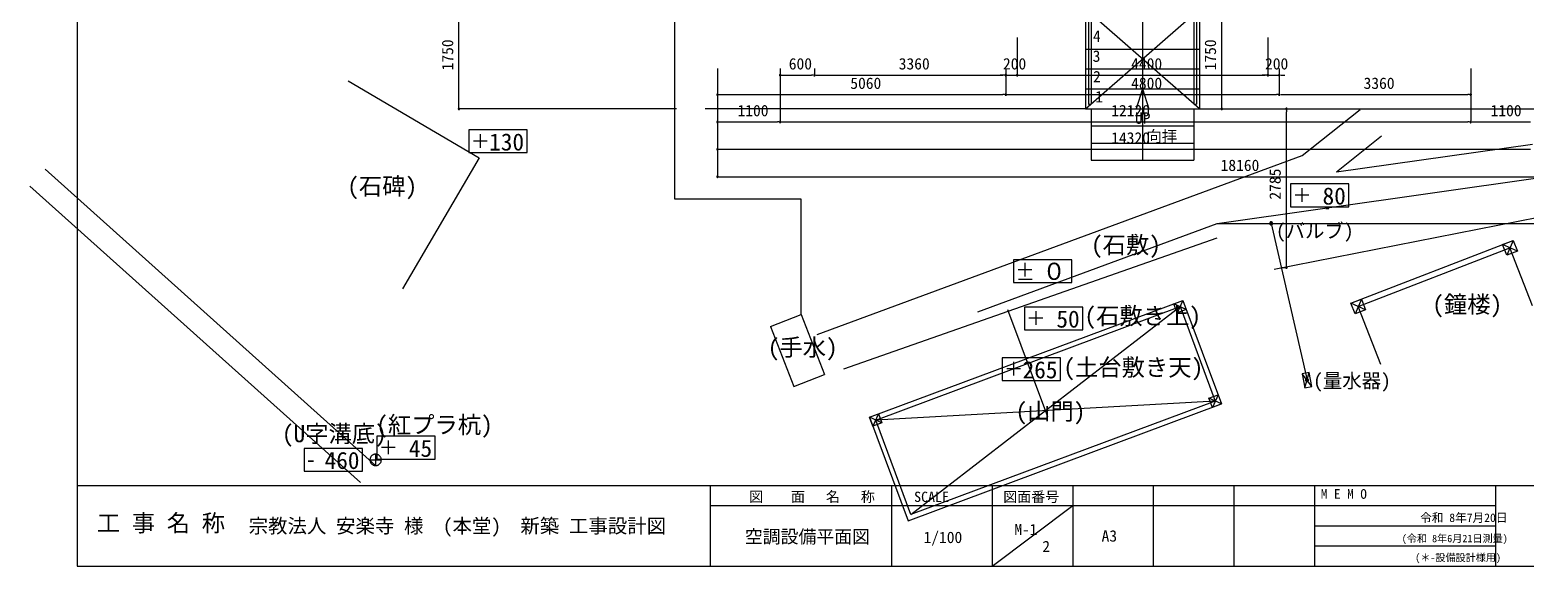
# Model space of a CAD drawing. Header units: millimetres. Extents: x -21029 to 20378, y -14043 to 14043.
# Drawn here: x -21029 to 5234, y -14043 to -4636 of the extents above; entities that cross this region are included whole.
import ezdxf

# ---------------------------------------------------------------- set-up
doc = ezdxf.new("R2010")
doc.units = ezdxf.units.MM
for name, color, linetype in [('0-2', 7, 'Continuous'), ('0-8', 7, 'Continuous'), ('0-9', 7, 'Continuous'), ('0-D', 7, 'Continuous'), ('0-E', 7, 'Continuous'), ('0-F', 7, 'Continuous'), ('1-1', 7, 'Continuous'), ('1-6', 7, 'Continuous'), ('1-7', 7, 'Continuous'), ('1-8', 7, 'Continuous'), ('1-9', 7, 'Continuous'), ('1-B', 7, 'Continuous'), ('1-D', 7, 'Continuous')]:
    doc.layers.add(name, color=color, linetype=linetype)
doc.styles.add('JP', font='msgothic.ttc')

msp = doc.modelspace()

# ---------------------------------------------------------------- linework, layer by layer
at = {"layer": '0-2', "color": 1}
for p, q in [((2289, -9488), (4952, -8460)), ((5345, -9478), (4952, -8460)), ((-6181, -11481), (-840, -9490)), ((-5563, -13139), (-840, -9490)), ((-840, -9490), (-222, -11149)), ((2682, -10506), (2289, -9488)), ((-222, -11149), (-6181, -11481)), ((-222, -11149), (-5563, -13139)), ((-5563, -13139), (-6181, -11481))]:
    msp.add_line(p, q, dxfattribs=at)
at = {"layer": '0-8', "color": 2}
for p, q in [((-9088, -12982), (4700, -12982)), ((1518, -13336), (4700, -13336)), ((1518, -13689), (4700, -13689))]:
    msp.add_line(p, q, dxfattribs=at)
at = {"layer": '0-9', "color": 7}
for p, q in [((-7871, -5430), (-7846, -5430)), ((-7833, -5430), (-7808, -5430)), ((-7283, -5430), (-7308, -5430)), ((-7246, -5430), (-7271, -5430)), ((-7271, -5430), (-7246, -5430)), ((-7233, -5430), (-7208, -5430)), ((-3923, -5430), (-3948, -5430)), ((-3923, -5430), (-3948, -5430)), ((-3886, -5430), (-3911, -5430)), ((-3886, -5430), (-3911, -5430)), ((-3711, -5430), (-3686, -5430)), ((-3711, -5430), (-3686, -5430)), ((-3673, -5430), (-3648, -5430)), ((-3673, -5430), (-3648, -5430)), ((677, -5430), (652, -5430)), ((677, -5430), (652, -5430)), ((714, -5430), (689, -5430)), ((714, -5430), (689, -5430)), ((889, -5430), (914, -5430)), ((927, -5430), (952, -5430)), ((-8971, -5771), (-8946, -5771)), ((-8933, -5771), (-8908, -5771)), ((-3923, -5771), (-3948, -5771)), ((-3886, -5771), (-3911, -5771)), ((-3911, -5771), (-3886, -5771)), ((-3873, -5771), (-3848, -5771)), ((877, -5771), (852, -5771)), ((914, -5771), (889, -5771)), ((889, -5771), (914, -5771)), ((927, -5771), (952, -5771)), ((4237, -5771), (4212, -5771)), ((4274, -5771), (4249, -5771)), ((-13498, -5996), (-13498, -5971)), ((-13498, -6034), (-13498, -6009)), ((-108, -5996), (-108, -5971)), ((-108, -6034), (-108, -6009)), ((1028, -6009), (1028, -6034)), ((-8971, -6251), (-8946, -6251)), ((-8933, -6251), (-8908, -6251)), ((-7883, -6251), (-7908, -6251)), ((-7846, -6251), (-7871, -6251)), ((-7871, -6251), (-7846, -6251)), ((-7833, -6251), (-7808, -6251)), ((1028, -6046), (1028, -6071)), ((4237, -6251), (4212, -6251)), ((4274, -6251), (4249, -6251)), ((4249, -6251), (4274, -6251)), ((4287, -6251), (4312, -6251)), ((-8971, -6731), (-8946, -6731)), ((-8933, -6731), (-8908, -6731)), ((-8971, -7211), (-8946, -7211)), ((-8933, -7211), (-8908, -7211)), ((1028, -8781), (1028, -8756)), ((1028, -8818), (1028, -8793))]:
    msp.add_line(p, q, dxfattribs=at)
for points in [[(-7871, -5430), (-7870, -5431), (-7870, -5432), (-7870, -5433), (-7870, -5434), (-7869, -5435), (-7869, -5436), (-7868, -5437), (-7868, -5438), (-7867, -5439), (-7866, -5440), (-7865, -5440), (-7864, -5441), (-7863, -5441), (-7862, -5442), (-7861, -5442), (-7860, -5442), (-7859, -5443), (-7858, -5443), (-7857, -5443), (-7856, -5442), (-7855, -5442), (-7854, -5442), (-7853, -5441), (-7852, -5441), (-7851, -5440), (-7850, -5440), (-7849, -5439), (-7848, -5438), (-7848, -5437), (-7847, -5436), (-7847, -5435), (-7846, -5434), (-7846, -5433), (-7846, -5432), (-7846, -5431), (-7846, -5430), (-7846, -5429), (-7846, -5428), (-7846, -5427), (-7846, -5426), (-7847, -5425), (-7847, -5424), (-7848, -5423), (-7848, -5422), (-7849, -5421), (-7850, -5421), (-7851, -5420), (-7852, -5419), (-7853, -5419), (-7854, -5418), (-7855, -5418), (-7856, -5418), (-7857, -5418), (-7858, -5418), (-7859, -5418), (-7860, -5418), (-7861, -5418), (-7862, -5418), (-7863, -5419), (-7864, -5419), (-7865, -5420), (-7866, -5421), (-7867, -5421), (-7868, -5422), (-7868, -5423), (-7869, -5424), (-7869, -5425), (-7870, -5426), (-7870, -5427), (-7870, -5428), (-7870, -5429), (-7871, -5430)], [(-7246, -5430), (-7246, -5429), (-7246, -5428), (-7246, -5427), (-7246, -5426), (-7247, -5425), (-7247, -5424), (-7248, -5423), (-7248, -5422), (-7249, -5421), (-7250, -5421), (-7251, -5420), (-7252, -5419), (-7253, -5419), (-7254, -5418), (-7255, -5418), (-7256, -5418), (-7257, -5418), (-7258, -5418), (-7259, -5418), (-7260, -5418), (-7261, -5418), (-7262, -5418), (-7263, -5419), (-7264, -5419), (-7265, -5420), (-7266, -5421), (-7267, -5421), (-7268, -5422), (-7268, -5423), (-7269, -5424), (-7269, -5425), (-7270, -5426), (-7270, -5427), (-7270, -5428), (-7270, -5429), (-7271, -5430), (-7270, -5431), (-7270, -5432), (-7270, -5433), (-7270, -5434), (-7269, -5435), (-7269, -5436), (-7268, -5437), (-7268, -5438), (-7267, -5439), (-7266, -5440), (-7265, -5440), (-7264, -5441), (-7263, -5441), (-7262, -5442), (-7261, -5442), (-7260, -5442), (-7259, -5443), (-7258, -5443), (-7257, -5443), (-7256, -5442), (-7255, -5442), (-7254, -5442), (-7253, -5441), (-7252, -5441), (-7251, -5440), (-7250, -5440), (-7249, -5439), (-7248, -5438), (-7248, -5437), (-7247, -5436), (-7247, -5435), (-7246, -5434), (-7246, -5433), (-7246, -5432), (-7246, -5431), (-7246, -5430)], [(-7271, -5430), (-7270, -5431), (-7270, -5432), (-7270, -5433), (-7270, -5434), (-7269, -5435), (-7269, -5436), (-7268, -5437), (-7268, -5438), (-7267, -5439), (-7266, -5440), (-7265, -5440), (-7264, -5441), (-7263, -5441), (-7262, -5442), (-7261, -5442), (-7260, -5442), (-7259, -5443), (-7258, -5443), (-7257, -5443), (-7256, -5442), (-7255, -5442), (-7254, -5442), (-7253, -5441), (-7252, -5441), (-7251, -5440), (-7250, -5440), (-7249, -5439), (-7248, -5438), (-7248, -5437), (-7247, -5436), (-7247, -5435), (-7246, -5434), (-7246, -5433), (-7246, -5432), (-7246, -5431), (-7246, -5430), (-7246, -5429), (-7246, -5428), (-7246, -5427), (-7246, -5426), (-7247, -5425), (-7247, -5424), (-7248, -5423), (-7248, -5422), (-7249, -5421), (-7250, -5421), (-7251, -5420), (-7252, -5419), (-7253, -5419), (-7254, -5418), (-7255, -5418), (-7256, -5418), (-7257, -5418), (-7258, -5418), (-7259, -5418), (-7260, -5418), (-7261, -5418), (-7262, -5418), (-7263, -5419), (-7264, -5419), (-7265, -5420), (-7266, -5421), (-7267, -5421), (-7268, -5422), (-7268, -5423), (-7269, -5424), (-7269, -5425), (-7270, -5426), (-7270, -5427), (-7270, -5428), (-7270, -5429), (-7271, -5430)], [(-3886, -5430), (-3886, -5429), (-3886, -5428), (-3886, -5427), (-3886, -5426), (-3887, -5425), (-3887, -5424), (-3888, -5423), (-3888, -5422), (-3889, -5421), (-3890, -5421), (-3891, -5420), (-3892, -5419), (-3893, -5419), (-3894, -5418), (-3895, -5418), (-3896, -5418), (-3897, -5418), (-3898, -5418), (-3899, -5418), (-3900, -5418), (-3901, -5418), (-3902, -5418), (-3903, -5419), (-3904, -5419), (-3905, -5420), (-3906, -5421), (-3907, -5421), (-3908, -5422), (-3908, -5423), (-3909, -5424), (-3909, -5425), (-3910, -5426), (-3910, -5427), (-3910, -5428), (-3910, -5429), (-3911, -5430), (-3910, -5431), (-3910, -5432), (-3910, -5433), (-3910, -5434), (-3909, -5435), (-3909, -5436), (-3908, -5437), (-3908, -5438), (-3907, -5439), (-3906, -5440), (-3905, -5440), (-3904, -5441), (-3903, -5441), (-3902, -5442), (-3901, -5442), (-3900, -5442), (-3899, -5443), (-3898, -5443), (-3897, -5443), (-3896, -5442), (-3895, -5442), (-3894, -5442), (-3893, -5441), (-3892, -5441), (-3891, -5440), (-3890, -5440), (-3889, -5439), (-3888, -5438), (-3888, -5437), (-3887, -5436), (-3887, -5435), (-3886, -5434), (-3886, -5433), (-3886, -5432), (-3886, -5431), (-3886, -5430)], [(-3886, -5430), (-3886, -5429), (-3886, -5428), (-3886, -5427), (-3886, -5426), (-3887, -5425), (-3887, -5424), (-3888, -5423), (-3888, -5422), (-3889, -5421), (-3890, -5421), (-3891, -5420), (-3892, -5419), (-3893, -5419), (-3894, -5418), (-3895, -5418), (-3896, -5418), (-3897, -5418), (-3898, -5418), (-3899, -5418), (-3900, -5418), (-3901, -5418), (-3902, -5418), (-3903, -5419), (-3904, -5419), (-3905, -5420), (-3906, -5421), (-3907, -5421), (-3908, -5422), (-3908, -5423), (-3909, -5424), (-3909, -5425), (-3910, -5426), (-3910, -5427), (-3910, -5428), (-3910, -5429), (-3911, -5430), (-3910, -5431), (-3910, -5432), (-3910, -5433), (-3910, -5434), (-3909, -5435), (-3909, -5436), (-3908, -5437), (-3908, -5438), (-3907, -5439), (-3906, -5440), (-3905, -5440), (-3904, -5441), (-3903, -5441), (-3902, -5442), (-3901, -5442), (-3900, -5442), (-3899, -5443), (-3898, -5443), (-3897, -5443), (-3896, -5442), (-3895, -5442), (-3894, -5442), (-3893, -5441), (-3892, -5441), (-3891, -5440), (-3890, -5440), (-3889, -5439), (-3888, -5438), (-3888, -5437), (-3887, -5436), (-3887, -5435), (-3886, -5434), (-3886, -5433), (-3886, -5432), (-3886, -5431), (-3886, -5430)], [(-3711, -5430), (-3710, -5431), (-3710, -5432), (-3710, -5433), (-3710, -5434), (-3709, -5435), (-3709, -5436), (-3708, -5437), (-3708, -5438), (-3707, -5439), (-3706, -5440), (-3705, -5440), (-3704, -5441), (-3703, -5441), (-3702, -5442), (-3701, -5442), (-3700, -5442), (-3699, -5443), (-3698, -5443), (-3697, -5443), (-3696, -5442), (-3695, -5442), (-3694, -5442), (-3693, -5441), (-3692, -5441), (-3691, -5440), (-3690, -5440), (-3689, -5439), (-3688, -5438), (-3688, -5437), (-3687, -5436), (-3687, -5435), (-3686, -5434), (-3686, -5433), (-3686, -5432), (-3686, -5431), (-3686, -5430), (-3686, -5429), (-3686, -5428), (-3686, -5427), (-3686, -5426), (-3687, -5425), (-3687, -5424), (-3688, -5423), (-3688, -5422), (-3689, -5421), (-3690, -5421), (-3691, -5420), (-3692, -5419), (-3693, -5419), (-3694, -5418), (-3695, -5418), (-3696, -5418), (-3697, -5418), (-3698, -5418), (-3699, -5418), (-3700, -5418), (-3701, -5418), (-3702, -5418), (-3703, -5419), (-3704, -5419), (-3705, -5420), (-3706, -5421), (-3707, -5421), (-3708, -5422), (-3708, -5423), (-3709, -5424), (-3709, -5425), (-3710, -5426), (-3710, -5427), (-3710, -5428), (-3710, -5429), (-3711, -5430)], [(-3711, -5430), (-3710, -5431), (-3710, -5432), (-3710, -5433), (-3710, -5434), (-3709, -5435), (-3709, -5436), (-3708, -5437), (-3708, -5438), (-3707, -5439), (-3706, -5440), (-3705, -5440), (-3704, -5441), (-3703, -5441), (-3702, -5442), (-3701, -5442), (-3700, -5442), (-3699, -5443), (-3698, -5443), (-3697, -5443), (-3696, -5442), (-3695, -5442), (-3694, -5442), (-3693, -5441), (-3692, -5441), (-3691, -5440), (-3690, -5440), (-3689, -5439), (-3688, -5438), (-3688, -5437), (-3687, -5436), (-3687, -5435), (-3686, -5434), (-3686, -5433), (-3686, -5432), (-3686, -5431), (-3686, -5430), (-3686, -5429), (-3686, -5428), (-3686, -5427), (-3686, -5426), (-3687, -5425), (-3687, -5424), (-3688, -5423), (-3688, -5422), (-3689, -5421), (-3690, -5421), (-3691, -5420), (-3692, -5419), (-3693, -5419), (-3694, -5418), (-3695, -5418), (-3696, -5418), (-3697, -5418), (-3698, -5418), (-3699, -5418), (-3700, -5418), (-3701, -5418), (-3702, -5418), (-3703, -5419), (-3704, -5419), (-3705, -5420), (-3706, -5421), (-3707, -5421), (-3708, -5422), (-3708, -5423), (-3709, -5424), (-3709, -5425), (-3710, -5426), (-3710, -5427), (-3710, -5428), (-3710, -5429), (-3711, -5430)], [(714, -5430), (714, -5429), (714, -5428), (714, -5427), (714, -5426), (713, -5425), (713, -5424), (712, -5423), (712, -5422), (711, -5421), (710, -5421), (709, -5420), (708, -5419), (707, -5419), (706, -5418), (705, -5418), (704, -5418), (703, -5418), (702, -5418), (701, -5418), (700, -5418), (699, -5418), (698, -5418), (697, -5419), (696, -5419), (695, -5420), (694, -5421), (693, -5421), (692, -5422), (692, -5423), (691, -5424), (691, -5425), (690, -5426), (690, -5427), (690, -5428), (690, -5429), (689, -5430), (690, -5431), (690, -5432), (690, -5433), (690, -5434), (691, -5435), (691, -5436), (692, -5437), (692, -5438), (693, -5439), (694, -5440), (695, -5440), (696, -5441), (697, -5441), (698, -5442), (699, -5442), (700, -5442), (701, -5443), (702, -5443), (703, -5443), (704, -5442), (705, -5442), (706, -5442), (707, -5441), (708, -5441), (709, -5440), (710, -5440), (711, -5439), (712, -5438), (712, -5437), (713, -5436), (713, -5435), (714, -5434), (714, -5433), (714, -5432), (714, -5431), (714, -5430)], [(714, -5430), (714, -5429), (714, -5428), (714, -5427), (714, -5426), (713, -5425), (713, -5424), (712, -5423), (712, -5422), (711, -5421), (710, -5421), (709, -5420), (708, -5419), (707, -5419), (706, -5418), (705, -5418), (704, -5418), (703, -5418), (702, -5418), (701, -5418), (700, -5418), (699, -5418), (698, -5418), (697, -5419), (696, -5419), (695, -5420), (694, -5421), (693, -5421), (692, -5422), (692, -5423), (691, -5424), (691, -5425), (690, -5426), (690, -5427), (690, -5428), (690, -5429), (689, -5430), (690, -5431), (690, -5432), (690, -5433), (690, -5434), (691, -5435), (691, -5436), (692, -5437), (692, -5438), (693, -5439), (694, -5440), (695, -5440), (696, -5441), (697, -5441), (698, -5442), (699, -5442), (700, -5442), (701, -5443), (702, -5443), (703, -5443), (704, -5442), (705, -5442), (706, -5442), (707, -5441), (708, -5441), (709, -5440), (710, -5440), (711, -5439), (712, -5438), (712, -5437), (713, -5436), (713, -5435), (714, -5434), (714, -5433), (714, -5432), (714, -5431), (714, -5430)], [(889, -5430), (890, -5431), (890, -5432), (890, -5433), (890, -5434), (891, -5435), (891, -5436), (892, -5437), (892, -5438), (893, -5439), (894, -5440), (895, -5440), (896, -5441), (897, -5441), (898, -5442), (899, -5442), (900, -5442), (901, -5443), (902, -5443), (903, -5443), (904, -5442), (905, -5442), (906, -5442), (907, -5441), (908, -5441), (909, -5440), (910, -5440), (911, -5439), (912, -5438), (912, -5437), (913, -5436), (913, -5435), (914, -5434), (914, -5433), (914, -5432), (914, -5431), (914, -5430), (914, -5429), (914, -5428), (914, -5427), (914, -5426), (913, -5425), (913, -5424), (912, -5423), (912, -5422), (911, -5421), (910, -5421), (909, -5420), (908, -5419), (907, -5419), (906, -5418), (905, -5418), (904, -5418), (903, -5418), (902, -5418), (901, -5418), (900, -5418), (899, -5418), (898, -5418), (897, -5419), (896, -5419), (895, -5420), (894, -5421), (893, -5421), (892, -5422), (892, -5423), (891, -5424), (891, -5425), (890, -5426), (890, -5427), (890, -5428), (890, -5429), (889, -5430)], [(-8971, -5771), (-8970, -5772), (-8970, -5773), (-8970, -5774), (-8970, -5775), (-8969, -5776), (-8969, -5777), (-8968, -5778), (-8968, -5779), (-8967, -5780), (-8966, -5781), (-8965, -5781), (-8964, -5782), (-8963, -5782), (-8962, -5783), (-8961, -5783), (-8960, -5783), (-8959, -5784), (-8958, -5784), (-8957, -5784), (-8956, -5783), (-8955, -5783), (-8954, -5783), (-8953, -5782), (-8952, -5782), (-8951, -5781), (-8950, -5781), (-8949, -5780), (-8948, -5779), (-8948, -5778), (-8947, -5777), (-8947, -5776), (-8946, -5775), (-8946, -5774), (-8946, -5773), (-8946, -5772), (-8946, -5771), (-8946, -5770), (-8946, -5769), (-8946, -5768), (-8946, -5767), (-8947, -5766), (-8947, -5765), (-8948, -5764), (-8948, -5763), (-8949, -5762), (-8950, -5762), (-8951, -5761), (-8952, -5760), (-8953, -5760), (-8954, -5759), (-8955, -5759), (-8956, -5759), (-8957, -5759), (-8958, -5759), (-8959, -5759), (-8960, -5759), (-8961, -5759), (-8962, -5759), (-8963, -5760), (-8964, -5760), (-8965, -5761), (-8966, -5762), (-8967, -5762), (-8968, -5763), (-8968, -5764), (-8969, -5765), (-8969, -5766), (-8970, -5767), (-8970, -5768), (-8970, -5769), (-8970, -5770), (-8971, -5771)], [(-3886, -5771), (-3886, -5770), (-3886, -5769), (-3886, -5768), (-3886, -5767), (-3887, -5766), (-3887, -5765), (-3888, -5764), (-3888, -5763), (-3889, -5762), (-3890, -5762), (-3891, -5761), (-3892, -5760), (-3893, -5760), (-3894, -5759), (-3895, -5759), (-3896, -5759), (-3897, -5759), (-3898, -5759), (-3899, -5759), (-3900, -5759), (-3901, -5759), (-3902, -5759), (-3903, -5760), (-3904, -5760), (-3905, -5761), (-3906, -5762), (-3907, -5762), (-3908, -5763), (-3908, -5764), (-3909, -5765), (-3909, -5766), (-3910, -5767), (-3910, -5768), (-3910, -5769), (-3910, -5770), (-3911, -5771), (-3910, -5772), (-3910, -5773), (-3910, -5774), (-3910, -5775), (-3909, -5776), (-3909, -5777), (-3908, -5778), (-3908, -5779), (-3907, -5780), (-3906, -5781), (-3905, -5781), (-3904, -5782), (-3903, -5782), (-3902, -5783), (-3901, -5783), (-3900, -5783), (-3899, -5784), (-3898, -5784), (-3897, -5784), (-3896, -5783), (-3895, -5783), (-3894, -5783), (-3893, -5782), (-3892, -5782), (-3891, -5781), (-3890, -5781), (-3889, -5780), (-3888, -5779), (-3888, -5778), (-3887, -5777), (-3887, -5776), (-3886, -5775), (-3886, -5774), (-3886, -5773), (-3886, -5772), (-3886, -5771)], [(-3911, -5771), (-3910, -5772), (-3910, -5773), (-3910, -5774), (-3910, -5775), (-3909, -5776), (-3909, -5777), (-3908, -5778), (-3908, -5779), (-3907, -5780), (-3906, -5781), (-3905, -5781), (-3904, -5782), (-3903, -5782), (-3902, -5783), (-3901, -5783), (-3900, -5783), (-3899, -5784), (-3898, -5784), (-3897, -5784), (-3896, -5783), (-3895, -5783), (-3894, -5783), (-3893, -5782), (-3892, -5782), (-3891, -5781), (-3890, -5781), (-3889, -5780), (-3888, -5779), (-3888, -5778), (-3887, -5777), (-3887, -5776), (-3886, -5775), (-3886, -5774), (-3886, -5773), (-3886, -5772), (-3886, -5771), (-3886, -5770), (-3886, -5769), (-3886, -5768), (-3886, -5767), (-3887, -5766), (-3887, -5765), (-3888, -5764), (-3888, -5763), (-3889, -5762), (-3890, -5762), (-3891, -5761), (-3892, -5760), (-3893, -5760), (-3894, -5759), (-3895, -5759), (-3896, -5759), (-3897, -5759), (-3898, -5759), (-3899, -5759), (-3900, -5759), (-3901, -5759), (-3902, -5759), (-3903, -5760), (-3904, -5760), (-3905, -5761), (-3906, -5762), (-3907, -5762), (-3908, -5763), (-3908, -5764), (-3909, -5765), (-3909, -5766), (-3910, -5767), (-3910, -5768), (-3910, -5769), (-3910, -5770), (-3911, -5771)], [(914, -5771), (914, -5770), (914, -5769), (914, -5768), (914, -5767), (913, -5766), (913, -5765), (912, -5764), (912, -5763), (911, -5762), (910, -5762), (909, -5761), (908, -5760), (907, -5760), (906, -5759), (905, -5759), (904, -5759), (903, -5759), (902, -5759), (901, -5759), (900, -5759), (899, -5759), (898, -5759), (897, -5760), (896, -5760), (895, -5761), (894, -5762), (893, -5762), (892, -5763), (892, -5764), (891, -5765), (891, -5766), (890, -5767), (890, -5768), (890, -5769), (890, -5770), (889, -5771), (890, -5772), (890, -5773), (890, -5774), (890, -5775), (891, -5776), (891, -5777), (892, -5778), (892, -5779), (893, -5780), (894, -5781), (895, -5781), (896, -5782), (897, -5782), (898, -5783), (899, -5783), (900, -5783), (901, -5784), (902, -5784), (903, -5784), (904, -5783), (905, -5783), (906, -5783), (907, -5782), (908, -5782), (909, -5781), (910, -5781), (911, -5780), (912, -5779), (912, -5778), (913, -5777), (913, -5776), (914, -5775), (914, -5774), (914, -5773), (914, -5772), (914, -5771)], [(889, -5771), (890, -5772), (890, -5773), (890, -5774), (890, -5775), (891, -5776), (891, -5777), (892, -5778), (892, -5779), (893, -5780), (894, -5781), (895, -5781), (896, -5782), (897, -5782), (898, -5783), (899, -5783), (900, -5783), (901, -5784), (902, -5784), (903, -5784), (904, -5783), (905, -5783), (906, -5783), (907, -5782), (908, -5782), (909, -5781), (910, -5781), (911, -5780), (912, -5779), (912, -5778), (913, -5777), (913, -5776), (914, -5775), (914, -5774), (914, -5773), (914, -5772), (914, -5771), (914, -5770), (914, -5769), (914, -5768), (914, -5767), (913, -5766), (913, -5765), (912, -5764), (912, -5763), (911, -5762), (910, -5762), (909, -5761), (908, -5760), (907, -5760), (906, -5759), (905, -5759), (904, -5759), (903, -5759), (902, -5759), (901, -5759), (900, -5759), (899, -5759), (898, -5759), (897, -5760), (896, -5760), (895, -5761), (894, -5762), (893, -5762), (892, -5763), (892, -5764), (891, -5765), (891, -5766), (890, -5767), (890, -5768), (890, -5769), (890, -5770), (889, -5771)], [(4274, -5771), (4274, -5770), (4274, -5769), (4274, -5768), (4274, -5767), (4273, -5766), (4273, -5765), (4272, -5764), (4272, -5763), (4271, -5762), (4270, -5762), (4269, -5761), (4268, -5760), (4267, -5760), (4266, -5759), (4265, -5759), (4264, -5759), (4263, -5759), (4262, -5759), (4261, -5759), (4260, -5759), (4259, -5759), (4258, -5759), (4257, -5760), (4256, -5760), (4255, -5761), (4254, -5762), (4253, -5762), (4252, -5763), (4252, -5764), (4251, -5765), (4251, -5766), (4250, -5767), (4250, -5768), (4250, -5769), (4250, -5770), (4249, -5771), (4250, -5772), (4250, -5773), (4250, -5774), (4250, -5775), (4251, -5776), (4251, -5777), (4252, -5778), (4252, -5779), (4253, -5780), (4254, -5781), (4255, -5781), (4256, -5782), (4257, -5782), (4258, -5783), (4259, -5783), (4260, -5783), (4261, -5784), (4262, -5784), (4263, -5784), (4264, -5783), (4265, -5783), (4266, -5783), (4267, -5782), (4268, -5782), (4269, -5781), (4270, -5781), (4271, -5780), (4272, -5779), (4272, -5778), (4273, -5777), (4273, -5776), (4274, -5775), (4274, -5774), (4274, -5773), (4274, -5772), (4274, -5771)], [(-13498, -6034), (-13497, -6034), (-13496, -6033), (-13495, -6033), (-13494, -6033), (-13493, -6032), (-13492, -6032), (-13491, -6031), (-13490, -6031), (-13489, -6030), (-13488, -6029), (-13488, -6028), (-13487, -6027), (-13487, -6026), (-13486, -6025), (-13486, -6024), (-13486, -6023), (-13486, -6022), (-13486, -6021), (-13486, -6020), (-13486, -6019), (-13486, -6018), (-13486, -6017), (-13487, -6016), (-13487, -6015), (-13488, -6014), (-13488, -6013), (-13489, -6012), (-13490, -6012), (-13491, -6011), (-13492, -6010), (-13493, -6010), (-13494, -6009), (-13495, -6009), (-13496, -6009), (-13497, -6009), (-13498, -6009), (-13499, -6009), (-13500, -6009), (-13501, -6009), (-13502, -6009), (-13503, -6010), (-13504, -6010), (-13505, -6011), (-13506, -6012), (-13507, -6012), (-13508, -6013), (-13508, -6014), (-13509, -6015), (-13509, -6016), (-13510, -6017), (-13510, -6018), (-13510, -6019), (-13510, -6020), (-13511, -6021), (-13510, -6022), (-13510, -6023), (-13510, -6024), (-13510, -6025), (-13509, -6026), (-13509, -6027), (-13508, -6028), (-13508, -6029), (-13507, -6030), (-13506, -6031), (-13505, -6031), (-13504, -6032), (-13503, -6032), (-13502, -6033), (-13501, -6033), (-13500, -6033), (-13499, -6034), (-13498, -6034)], [(-108, -6034), (-106, -6034), (-105, -6033), (-104, -6033), (-103, -6033), (-102, -6032), (-101, -6032), (-100, -6031), (-100, -6031), (-99, -6030), (-98, -6029), (-97, -6028), (-97, -6027), (-96, -6026), (-96, -6025), (-95, -6024), (-95, -6023), (-95, -6022), (-95, -6021), (-95, -6020), (-95, -6019), (-95, -6018), (-96, -6017), (-96, -6016), (-97, -6015), (-97, -6014), (-98, -6013), (-99, -6012), (-100, -6012), (-100, -6011), (-101, -6010), (-102, -6010), (-103, -6009), (-104, -6009), (-105, -6009), (-106, -6009), (-108, -6009), (-109, -6009), (-110, -6009), (-111, -6009), (-112, -6009), (-113, -6010), (-114, -6010), (-115, -6011), (-116, -6012), (-116, -6012), (-117, -6013), (-118, -6014), (-118, -6015), (-119, -6016), (-119, -6017), (-120, -6018), (-120, -6019), (-120, -6020), (-120, -6021), (-120, -6022), (-120, -6023), (-120, -6024), (-119, -6025), (-119, -6026), (-118, -6027), (-118, -6028), (-117, -6029), (-116, -6030), (-116, -6031), (-115, -6031), (-114, -6032), (-113, -6032), (-112, -6033), (-111, -6033), (-110, -6033), (-109, -6034), (-108, -6034)], [(1028, -6009), (1027, -6009), (1026, -6009), (1025, -6009), (1024, -6009), (1023, -6010), (1022, -6010), (1021, -6011), (1020, -6012), (1019, -6012), (1018, -6013), (1018, -6014), (1017, -6015), (1016, -6016), (1016, -6017), (1016, -6018), (1016, -6019), (1015, -6020), (1015, -6021), (1015, -6022), (1016, -6023), (1016, -6024), (1016, -6025), (1016, -6026), (1017, -6027), (1018, -6028), (1018, -6029), (1019, -6030), (1020, -6031), (1021, -6031), (1022, -6032), (1023, -6032), (1024, -6033), (1025, -6033), (1026, -6033), (1027, -6034), (1028, -6034), (1029, -6034), (1030, -6033), (1031, -6033), (1032, -6033), (1033, -6032), (1034, -6032), (1035, -6031), (1036, -6031), (1037, -6030), (1037, -6029), (1038, -6028), (1039, -6027), (1039, -6026), (1040, -6025), (1040, -6024), (1040, -6023), (1040, -6022), (1040, -6021), (1040, -6020), (1040, -6019), (1040, -6018), (1040, -6017), (1039, -6016), (1039, -6015), (1038, -6014), (1037, -6013), (1037, -6012), (1036, -6012), (1035, -6011), (1034, -6010), (1033, -6010), (1032, -6009), (1031, -6009), (1030, -6009), (1029, -6009), (1028, -6009)], [(-8971, -6251), (-8970, -6252), (-8970, -6253), (-8970, -6254), (-8970, -6255), (-8969, -6256), (-8969, -6257), (-8968, -6258), (-8968, -6259), (-8967, -6260), (-8966, -6261), (-8965, -6261), (-8964, -6262), (-8963, -6262), (-8962, -6263), (-8961, -6263), (-8960, -6263), (-8959, -6264), (-8958, -6264), (-8957, -6264), (-8956, -6263), (-8955, -6263), (-8954, -6263), (-8953, -6262), (-8952, -6262), (-8951, -6261), (-8950, -6261), (-8949, -6260), (-8948, -6259), (-8948, -6258), (-8947, -6257), (-8947, -6256), (-8946, -6255), (-8946, -6254), (-8946, -6253), (-8946, -6252), (-8946, -6251), (-8946, -6250), (-8946, -6249), (-8946, -6248), (-8946, -6247), (-8947, -6246), (-8947, -6245), (-8948, -6244), (-8948, -6243), (-8949, -6242), (-8950, -6242), (-8951, -6241), (-8952, -6240), (-8953, -6240), (-8954, -6239), (-8955, -6239), (-8956, -6239), (-8957, -6239), (-8958, -6239), (-8959, -6239), (-8960, -6239), (-8961, -6239), (-8962, -6239), (-8963, -6240), (-8964, -6240), (-8965, -6241), (-8966, -6242), (-8967, -6242), (-8968, -6243), (-8968, -6244), (-8969, -6245), (-8969, -6246), (-8970, -6247), (-8970, -6248), (-8970, -6249), (-8970, -6250), (-8971, -6251)], [(-7846, -6251), (-7846, -6250), (-7846, -6249), (-7846, -6248), (-7846, -6247), (-7847, -6246), (-7847, -6245), (-7848, -6244), (-7848, -6243), (-7849, -6242), (-7850, -6242), (-7851, -6241), (-7852, -6240), (-7853, -6240), (-7854, -6239), (-7855, -6239), (-7856, -6239), (-7857, -6239), (-7858, -6239), (-7859, -6239), (-7860, -6239), (-7861, -6239), (-7862, -6239), (-7863, -6240), (-7864, -6240), (-7865, -6241), (-7866, -6242), (-7867, -6242), (-7868, -6243), (-7868, -6244), (-7869, -6245), (-7869, -6246), (-7870, -6247), (-7870, -6248), (-7870, -6249), (-7870, -6250), (-7871, -6251), (-7870, -6252), (-7870, -6253), (-7870, -6254), (-7870, -6255), (-7869, -6256), (-7869, -6257), (-7868, -6258), (-7868, -6259), (-7867, -6260), (-7866, -6261), (-7865, -6261), (-7864, -6262), (-7863, -6262), (-7862, -6263), (-7861, -6263), (-7860, -6263), (-7859, -6264), (-7858, -6264), (-7857, -6264), (-7856, -6263), (-7855, -6263), (-7854, -6263), (-7853, -6262), (-7852, -6262), (-7851, -6261), (-7850, -6261), (-7849, -6260), (-7848, -6259), (-7848, -6258), (-7847, -6257), (-7847, -6256), (-7846, -6255), (-7846, -6254), (-7846, -6253), (-7846, -6252), (-7846, -6251)], [(-7871, -6251), (-7870, -6252), (-7870, -6253), (-7870, -6254), (-7870, -6255), (-7869, -6256), (-7869, -6257), (-7868, -6258), (-7868, -6259), (-7867, -6260), (-7866, -6261), (-7865, -6261), (-7864, -6262), (-7863, -6262), (-7862, -6263), (-7861, -6263), (-7860, -6263), (-7859, -6264), (-7858, -6264), (-7857, -6264), (-7856, -6263), (-7855, -6263), (-7854, -6263), (-7853, -6262), (-7852, -6262), (-7851, -6261), (-7850, -6261), (-7849, -6260), (-7848, -6259), (-7848, -6258), (-7847, -6257), (-7847, -6256), (-7846, -6255), (-7846, -6254), (-7846, -6253), (-7846, -6252), (-7846, -6251), (-7846, -6250), (-7846, -6249), (-7846, -6248), (-7846, -6247), (-7847, -6246), (-7847, -6245), (-7848, -6244), (-7848, -6243), (-7849, -6242), (-7850, -6242), (-7851, -6241), (-7852, -6240), (-7853, -6240), (-7854, -6239), (-7855, -6239), (-7856, -6239), (-7857, -6239), (-7858, -6239), (-7859, -6239), (-7860, -6239), (-7861, -6239), (-7862, -6239), (-7863, -6240), (-7864, -6240), (-7865, -6241), (-7866, -6242), (-7867, -6242), (-7868, -6243), (-7868, -6244), (-7869, -6245), (-7869, -6246), (-7870, -6247), (-7870, -6248), (-7870, -6249), (-7870, -6250), (-7871, -6251)], [(4274, -6251), (4274, -6250), (4274, -6249), (4274, -6248), (4274, -6247), (4273, -6246), (4273, -6245), (4272, -6244), (4272, -6243), (4271, -6242), (4270, -6242), (4269, -6241), (4268, -6240), (4267, -6240), (4266, -6239), (4265, -6239), (4264, -6239), (4263, -6239), (4262, -6239), (4261, -6239), (4260, -6239), (4259, -6239), (4258, -6239), (4257, -6240), (4256, -6240), (4255, -6241), (4254, -6242), (4253, -6242), (4252, -6243), (4252, -6244), (4251, -6245), (4251, -6246), (4250, -6247), (4250, -6248), (4250, -6249), (4250, -6250), (4249, -6251), (4250, -6252), (4250, -6253), (4250, -6254), (4250, -6255), (4251, -6256), (4251, -6257), (4252, -6258), (4252, -6259), (4253, -6260), (4254, -6261), (4255, -6261), (4256, -6262), (4257, -6262), (4258, -6263), (4259, -6263), (4260, -6263), (4261, -6264), (4262, -6264), (4263, -6264), (4264, -6263), (4265, -6263), (4266, -6263), (4267, -6262), (4268, -6262), (4269, -6261), (4270, -6261), (4271, -6260), (4272, -6259), (4272, -6258), (4273, -6257), (4273, -6256), (4274, -6255), (4274, -6254), (4274, -6253), (4274, -6252), (4274, -6251)], [(4249, -6251), (4250, -6252), (4250, -6253), (4250, -6254), (4250, -6255), (4251, -6256), (4251, -6257), (4252, -6258), (4252, -6259), (4253, -6260), (4254, -6261), (4255, -6261), (4256, -6262), (4257, -6262), (4258, -6263), (4259, -6263), (4260, -6263), (4261, -6264), (4262, -6264), (4263, -6264), (4264, -6263), (4265, -6263), (4266, -6263), (4267, -6262), (4268, -6262), (4269, -6261), (4270, -6261), (4271, -6260), (4272, -6259), (4272, -6258), (4273, -6257), (4273, -6256), (4274, -6255), (4274, -6254), (4274, -6253), (4274, -6252), (4274, -6251), (4274, -6250), (4274, -6249), (4274, -6248), (4274, -6247), (4273, -6246), (4273, -6245), (4272, -6244), (4272, -6243), (4271, -6242), (4270, -6242), (4269, -6241), (4268, -6240), (4267, -6240), (4266, -6239), (4265, -6239), (4264, -6239), (4263, -6239), (4262, -6239), (4261, -6239), (4260, -6239), (4259, -6239), (4258, -6239), (4257, -6240), (4256, -6240), (4255, -6241), (4254, -6242), (4253, -6242), (4252, -6243), (4252, -6244), (4251, -6245), (4251, -6246), (4250, -6247), (4250, -6248), (4250, -6249), (4250, -6250), (4249, -6251)], [(-8971, -6731), (-8970, -6732), (-8970, -6733), (-8970, -6734), (-8970, -6735), (-8969, -6736), (-8969, -6737), (-8968, -6738), (-8968, -6739), (-8967, -6740), (-8966, -6741), (-8965, -6741), (-8964, -6742), (-8963, -6742), (-8962, -6743), (-8961, -6743), (-8960, -6743), (-8959, -6744), (-8958, -6744), (-8957, -6744), (-8956, -6743), (-8955, -6743), (-8954, -6743), (-8953, -6742), (-8952, -6742), (-8951, -6741), (-8950, -6741), (-8949, -6740), (-8948, -6739), (-8948, -6738), (-8947, -6737), (-8947, -6736), (-8946, -6735), (-8946, -6734), (-8946, -6733), (-8946, -6732), (-8946, -6731), (-8946, -6730), (-8946, -6729), (-8946, -6728), (-8946, -6727), (-8947, -6726), (-8947, -6725), (-8948, -6724), (-8948, -6723), (-8949, -6722), (-8950, -6722), (-8951, -6721), (-8952, -6720), (-8953, -6720), (-8954, -6719), (-8955, -6719), (-8956, -6719), (-8957, -6719), (-8958, -6719), (-8959, -6719), (-8960, -6719), (-8961, -6719), (-8962, -6719), (-8963, -6720), (-8964, -6720), (-8965, -6721), (-8966, -6722), (-8967, -6722), (-8968, -6723), (-8968, -6724), (-8969, -6725), (-8969, -6726), (-8970, -6727), (-8970, -6728), (-8970, -6729), (-8970, -6730), (-8971, -6731)], [(-8971, -7211), (-8970, -7212), (-8970, -7213), (-8970, -7214), (-8970, -7215), (-8969, -7216), (-8969, -7217), (-8968, -7218), (-8968, -7219), (-8967, -7220), (-8966, -7221), (-8965, -7221), (-8964, -7222), (-8963, -7222), (-8962, -7223), (-8961, -7223), (-8960, -7223), (-8959, -7224), (-8958, -7224), (-8957, -7224), (-8956, -7223), (-8955, -7223), (-8954, -7223), (-8953, -7222), (-8952, -7222), (-8951, -7221), (-8950, -7221), (-8949, -7220), (-8948, -7219), (-8948, -7218), (-8947, -7217), (-8947, -7216), (-8946, -7215), (-8946, -7214), (-8946, -7213), (-8946, -7212), (-8946, -7211), (-8946, -7210), (-8946, -7209), (-8946, -7208), (-8946, -7207), (-8947, -7206), (-8947, -7205), (-8948, -7204), (-8948, -7203), (-8949, -7202), (-8950, -7202), (-8951, -7201), (-8952, -7200), (-8953, -7200), (-8954, -7199), (-8955, -7199), (-8956, -7199), (-8957, -7199), (-8958, -7199), (-8959, -7199), (-8960, -7199), (-8961, -7199), (-8962, -7199), (-8963, -7200), (-8964, -7200), (-8965, -7201), (-8966, -7202), (-8967, -7202), (-8968, -7203), (-8968, -7204), (-8969, -7205), (-8969, -7206), (-8970, -7207), (-8970, -7208), (-8970, -7209), (-8970, -7210), (-8971, -7211)], [(1028, -8818), (1029, -8818), (1030, -8818), (1031, -8818), (1032, -8818), (1033, -8817), (1034, -8817), (1035, -8816), (1036, -8815), (1037, -8815), (1037, -8814), (1038, -8813), (1039, -8812), (1039, -8811), (1040, -8810), (1040, -8809), (1040, -8808), (1040, -8807), (1040, -8806), (1040, -8805), (1040, -8804), (1040, -8803), (1040, -8802), (1039, -8801), (1039, -8800), (1038, -8799), (1037, -8798), (1037, -8797), (1036, -8796), (1035, -8796), (1034, -8795), (1033, -8794), (1032, -8794), (1031, -8794), (1030, -8793), (1029, -8793), (1028, -8793), (1027, -8793), (1026, -8793), (1025, -8794), (1024, -8794), (1023, -8794), (1022, -8795), (1021, -8796), (1020, -8796), (1019, -8797), (1018, -8798), (1018, -8799), (1017, -8800), (1016, -8801), (1016, -8802), (1016, -8803), (1016, -8804), (1015, -8805), (1015, -8806), (1015, -8807), (1016, -8808), (1016, -8809), (1016, -8810), (1016, -8811), (1017, -8812), (1018, -8813), (1018, -8814), (1019, -8815), (1020, -8815), (1021, -8816), (1022, -8817), (1023, -8817), (1024, -8818), (1025, -8818), (1026, -8818), (1027, -8818), (1028, -8818)]]:
    msp.add_lwpolyline(points, dxfattribs=at)
at = {"layer": '0-D', "color": 7}
for p, q in [((-2498, -4121), (-2498, -6021)), ((-498, -4121), (-498, -6021)), ((-2498, -6021), (-498, -4271)), ((-498, -6021), (-2498, -4271)), ((-2448, -4271), (-2448, -5938)), ((-2398, -4271), (-2398, -5938)), ((-1498, -4271), (-1498, -6021)), ((-598, -4271), (-598, -5938)), ((-548, -4271), (-548, -5938)), ((-2498, -4971), (-498, -4971)), ((-2498, -5321), (-498, -5321)), ((-2498, -5671), (-498, -5671)), ((-1498, -5671), (-1610, -6021)), ((-1498, -5671), (-1386, -6021)), ((-2498, -6021), (-498, -6021)), ((-2448, -5938), (-2398, -5938)), ((-2398, -6021), (-2398, -6921)), ((-1498, -6021), (-1498, -6921)), ((-598, -5938), (-548, -5938)), ((-598, -6021), (-598, -6921)), ((-2398, -6321), (-598, -6321)), ((-2398, -6621), (-598, -6621)), ((-2398, -6921), (-598, -6921)), ((-6740, -10581), (-190, -8281))]:
    msp.add_line(p, q, dxfattribs=at)
at = {"layer": '0-E', "color": 7}
for p, q in [((-7490, -9631), (-7490, -7607)), ((-4138, -14043), (-2724, -12982))]:
    msp.add_line(p, q, dxfattribs=at)
at = {"layer": '0-E', "color": 3}
for p, q in [((2160, -9431), (5010, -8331)), ((-6290, -11431), (-790, -9381)), ((-790, -9381), (-113, -11199)), ((-5613, -13249), (-113, -11199)), ((-6290, -11431), (-5613, -13249))]:
    msp.add_line(p, q, dxfattribs=at)
at = {"layer": '0-F', "color": 7}
for p, q in [((1721, -7770), (1774, -7770)), ((1721, -7770), (1774, -7770)), ((760, -8005), (760, -8057)), ((760, -8005), (760, -8057)), ((760, -8031), (1390, -10781)), ((1426, -10646), (1304, -10670)), ((1475, -10891), (1304, -10670)), ((1304, -10670), (1353, -10916)), ((1353, -10916), (1426, -10646)), ((1390, -10755), (1390, -10807)), ((1475, -10891), (1426, -10646)), ((1353, -10916), (1475, -10891)), ((1363, -10781), (1416, -10781))]:
    msp.add_line(p, q, dxfattribs=at)
for points in [[(786, -8031), (786, -8029), (785, -8026), (785, -8024), (784, -8022), (783, -8020), (782, -8018), (781, -8016), (780, -8014), (778, -8012), (776, -8011), (775, -8009), (773, -8008), (771, -8007), (768, -8006), (766, -8006), (764, -8005), (762, -8005), (760, -8005), (757, -8005), (755, -8005), (753, -8006), (751, -8006), (749, -8007), (746, -8008), (745, -8009), (743, -8011), (741, -8012), (740, -8014), (738, -8016), (737, -8018), (736, -8020), (735, -8022), (734, -8024), (734, -8026), (734, -8029), (733, -8031), (734, -8033), (734, -8035), (734, -8038), (735, -8040), (736, -8042), (737, -8044), (738, -8046), (740, -8048), (741, -8049), (743, -8051), (745, -8052), (746, -8053), (749, -8055), (751, -8055), (753, -8056), (755, -8057), (757, -8057), (760, -8057), (762, -8057), (764, -8057), (766, -8056), (768, -8055), (771, -8055), (773, -8053), (775, -8052), (776, -8051), (778, -8049), (780, -8048), (781, -8046), (782, -8044), (783, -8042), (784, -8040), (785, -8038), (785, -8035), (786, -8033), (786, -8031)], [(1416, -10781), (1416, -10779), (1415, -10776), (1415, -10774), (1414, -10772), (1413, -10770), (1412, -10768), (1411, -10766), (1410, -10764), (1408, -10762), (1406, -10761), (1405, -10759), (1403, -10758), (1401, -10757), (1398, -10756), (1396, -10756), (1394, -10755), (1392, -10755), (1390, -10755), (1387, -10755), (1385, -10755), (1383, -10756), (1381, -10756), (1379, -10757), (1376, -10758), (1375, -10759), (1373, -10761), (1371, -10762), (1370, -10764), (1368, -10766), (1367, -10768), (1366, -10770), (1365, -10772), (1364, -10774), (1364, -10776), (1364, -10779), (1363, -10781), (1364, -10783), (1364, -10785), (1364, -10788), (1365, -10790), (1366, -10792), (1367, -10794), (1368, -10796), (1370, -10798), (1371, -10799), (1373, -10801), (1375, -10802), (1376, -10803), (1379, -10805), (1381, -10805), (1383, -10806), (1385, -10807), (1387, -10807), (1390, -10807), (1392, -10807), (1394, -10807), (1396, -10806), (1398, -10805), (1401, -10805), (1403, -10803), (1405, -10802), (1406, -10801), (1408, -10799), (1410, -10798), (1411, -10796), (1412, -10794), (1413, -10792), (1414, -10790), (1415, -10788), (1415, -10785), (1416, -10783), (1416, -10781)]]:
    msp.add_lwpolyline(points, dxfattribs=at)
at = {"layer": '1-1', "color": 7}
for p, q in [((-13498, -5971), (-13498, -4321)), ((-108, -5971), (-108, -4321)), ((-3698, -4771), (-3698, -5430)), ((-3698, -4771), (-3698, -5430)), ((702, -4771), (702, -5430)), ((702, -4771), (702, -5430)), ((-8958, -5311), (-8958, -7211)), ((-8958, -5311), (-8958, -6731)), ((-8958, -5311), (-8958, -6251)), ((-8958, -5311), (-8958, -5771)), ((-7858, -5311), (-7858, -6251)), ((-7858, -5311), (-7858, -6251)), ((-7858, -5311), (-7858, -5430)), ((-7808, -5430), (-7308, -5430)), ((-7258, -5311), (-7258, -5430)), ((-7258, -5311), (-7258, -5430)), ((-7208, -5430), (-3948, -5430)), ((-3948, -5430), (-3998, -5430)), ((-3898, -5311), (-3898, -5771)), ((-3898, -5311), (-3898, -5771)), ((-3898, -5311), (-3898, -5430)), ((-3898, -5311), (-3898, -5430)), ((-3898, -5430), (-3698, -5430)), ((-3648, -5430), (-3598, -5430)), ((-3648, -5430), (652, -5430)), ((652, -5430), (602, -5430)), ((702, -5430), (902, -5430)), ((902, -5311), (902, -5771)), ((902, -5311), (902, -5771)), ((902, -5311), (902, -5430)), ((952, -5430), (1002, -5430)), ((4262, -5311), (4262, -6251)), ((4262, -5311), (4262, -6251)), ((4262, -5311), (4262, -5771)), ((-8908, -5771), (-3948, -5771)), ((-3848, -5771), (852, -5771)), ((952, -5771), (4212, -5771)), ((-9678, -6021), (-13498, -6021)), ((-2498, -6021), (-9178, -6021)), ((-598, -6021), (11462, -6021)), ((-498, -6021), (-108, -6021)), ((-498, -6021), (1028, -6021)), ((-8908, -6251), (-7908, -6251)), ((-7808, -6251), (4212, -6251)), ((1028, -8756), (1028, -6071)), ((4312, -6251), (5312, -6251)), ((-8908, -6731), (5312, -6731)), ((-8908, -7211), (9152, -7211)), ((-190, -8031), (11462, -8031)), ((937, -8806), (1028, -8806))]:
    msp.add_line(p, q, dxfattribs=at)
at = {"layer": '1-6', "color": 1}
for p, q in [((-20201, 14043), (-20201, -14043)), ((-20201, -12629), (20201, -12629)), ((-9088, -12629), (-9088, -14043)), ((-5906, -12629), (-5906, -14043)), ((-4138, -12629), (-4138, -14043)), ((-2724, -12629), (-2724, -14043)), ((-1310, -12629), (-1310, -14043)), ((104, -12629), (104, -14043)), ((1518, -12629), (1518, -14043)), ((4700, -12629), (4700, -14043)), ((-20201, -14043), (20201, -14043)), ((-20201, -14043), (20201, -14043))]:
    msp.add_line(p, q, dxfattribs=at)
at = {"layer": '1-7', "color": 1}
for p, q in [((-12299, -6391), (-13324, -6391)), ((-13324, -6391), (-13324, -6789)), ((-12299, -6789), (-12299, -6391)), ((-13324, -6789), (-12299, -6789)), ((2125, -7339), (1101, -7339)), ((1101, -7339), (1101, -7738)), ((2125, -7738), (2125, -7339)), ((1101, -7738), (2125, -7738)), ((-2739, -8671), (-3764, -8671)), ((-3764, -8671), (-3764, -9069)), ((-2739, -9069), (-2739, -8671)), ((-3764, -9069), (-2739, -9069)), ((-3162, -11423), (-3860, -9548)), ((-2547, -9499), (-3572, -9499)), ((-3572, -9499), (-3572, -9897)), ((-2547, -9897), (-2547, -9499)), ((-3572, -9897), (-2547, -9897)), ((-2937, -10388), (-3961, -10388)), ((-3961, -10388), (-3961, -10787)), ((-2937, -10787), (-2937, -10388)), ((-3961, -10787), (-2937, -10787)), ((-13913, -11766), (-14938, -11766)), ((-14938, -11766), (-14938, -12165)), ((-13913, -12165), (-13913, -11766)), ((-15188, -11978), (-16213, -11978)), ((-16213, -11978), (-16213, -12377)), ((-15188, -12377), (-15188, -11978)), ((-14938, -12165), (-13913, -12165)), ((-16213, -12377), (-15188, -12377))]:
    msp.add_line(p, q, dxfattribs=at)
at = {"layer": '1-8', "color": 1}
for p, q in [((-15440, -5531), (-13140, -6881)), ((1305, -6840), (2320, -6031)), ((1907, -7127), (2699, -6496)), ((1907, -7127), (5347, -6638)), ((-20760, -7081), (-14960, -12281)), ((-13140, -6881), (-14490, -9181)), ((-7209, -9981), (1305, -6840)), ((-190, -8031), (5440, -7231)), ((-21029, -7378), (-15227, -12579)), ((810, -8831), (6410, -7731)), ((-4390, -9581), (-190, -8031)), ((-8031, -9842), (-7490, -9631)), ((-7490, -9631), (-7080, -10681)), ((-8031, -9842), (-7621, -10892)), ((-7621, -10892), (-7080, -10681))]:
    msp.add_line(p, q, dxfattribs=at)
at = {"layer": '1-9', "color": 7}
for p, q in [((4823, -8403), (5010, -8331)), ((4895, -8589), (4823, -8403)), ((5082, -8517), (4823, -8403)), ((5010, -8331), (4895, -8589)), ((5010, -8331), (5082, -8517)), ((5082, -8517), (4895, -8589)), ((-950, -9440), (-790, -9381)), ((-731, -9540), (-950, -9440)), ((-890, -9600), (-950, -9440)), ((-790, -9381), (-890, -9600)), ((-790, -9381), (-731, -9540)), ((2160, -9431), (2346, -9359)), ((2232, -9617), (2160, -9431)), ((2418, -9545), (2160, -9431)), ((2346, -9359), (2232, -9617)), ((2346, -9359), (2418, -9545)), ((-731, -9540), (-890, -9600)), ((2418, -9545), (2232, -9617)), ((-332, -11099), (-172, -11039)), ((-272, -11258), (-332, -11099)), ((-113, -11199), (-332, -11099)), ((-172, -11039), (-272, -11258)), ((-113, -11199), (-272, -11258)), ((-172, -11039), (-113, -11199)), ((-6290, -11431), (-6131, -11371)), ((-6231, -11590), (-6290, -11431)), ((-6072, -11531), (-6290, -11431)), ((-6131, -11371), (-6231, -11590)), ((-6072, -11531), (-6231, -11590)), ((-6131, -11371), (-6072, -11531))]:
    msp.add_line(p, q, dxfattribs=at)
at = {"layer": '1-B', "color": 1}
for p, q in [((-14960, -12081), (-14960, -12281)), ((-15060, -12181), (-14860, -12181))]:
    msp.add_line(p, q, dxfattribs=at)
msp.add_lwpolyline([(-14860, -12181), (-14861, -12172), (-14862, -12163), (-14864, -12155), (-14866, -12147), (-14870, -12139), (-14874, -12131), (-14879, -12123), (-14884, -12117), (-14890, -12110), (-14896, -12104), (-14903, -12099), (-14910, -12094), (-14918, -12090), (-14926, -12087), (-14935, -12084), (-14943, -12082), (-14952, -12081), (-14960, -12081), (-14969, -12081), (-14978, -12082), (-14986, -12084), (-14995, -12087), (-15003, -12090), (-15010, -12094), (-15018, -12099), (-15025, -12104), (-15031, -12110), (-15037, -12117), (-15042, -12123), (-15047, -12131), (-15051, -12139), (-15054, -12147), (-15057, -12155), (-15059, -12163), (-15060, -12172), (-15060, -12181), (-15060, -12190), (-15059, -12198), (-15057, -12207), (-15054, -12215), (-15051, -12223), (-15047, -12231), (-15042, -12238), (-15037, -12245), (-15031, -12252), (-15025, -12257), (-15018, -12263), (-15010, -12267), (-15003, -12271), (-14995, -12275), (-14986, -12277), (-14978, -12279), (-14969, -12280), (-14960, -12281), (-14952, -12280), (-14943, -12279), (-14935, -12277), (-14926, -12275), (-14918, -12271), (-14910, -12267), (-14903, -12263), (-14896, -12257), (-14890, -12252), (-14884, -12245), (-14879, -12238), (-14874, -12231), (-14870, -12223), (-14866, -12215), (-14864, -12207), (-14862, -12198), (-14861, -12190), (-14860, -12181)], dxfattribs=at)
at = {"layer": '1-D', "color": 7}
for p, q in [((-9708, -7607), (-9708, 8826)), ((-7490, -7607), (-9708, -7607))]:
    msp.add_line(p, q, dxfattribs=at)

# ---------------------------------------------------------------- texts
at = {"layer": '0-8', "color": 7, "style": 'JP'}
for s, height, p in [('図    面   名   称', 180, (-8404, -12916)), ('SCALE', 180, (-5508, -12918)), ('図面番号', 180, (-3943, -12918)), ('M E M O', 170, (1631, -12863)), ('M E M O', 170, (1631, -12863)), ('工 事 名 称', 300, (-19853, -13438)), ('1/100', 200, (-5343, -13639))]:
    msp.add_text(s, height=height, dxfattribs=at).set_placement(p)
at = {"layer": '0-D', "color": 7, "style": 'JP'}
for s, p in [('4', (-2368, -4846)), ('3', (-2374, -5196)), ('2', (-2366, -5555)), ('1', (-2329, -5907)), ('UP', (-1631, -6283))]:
    msp.add_text(s, height=200, dxfattribs=at).set_placement(p)
at = {"layer": '0-E', "color": 7, "style": 'JP'}
for s, height, p in [('向拝', 200, (-1433, -6603)), ('(石碑)', 300, (-15458, -7527)), ('(石敷)', 300, (-2403, -8557)), ('(鐘楼)', 300, (3588, -9600)), ('(手水)', 300, (-8077, -10356)), ('(山門)', 300, (-3728, -11478)), ('令和 8年7月20日', 150, (3375, -13270)), ('宗教法人 安楽寺 様  (本堂)  新築 工事設計図', 250, (-17189, -13463)), ('空調設備平面図', 230, (-8479, -13641)), ('M-1', 195.5, (-3745, -13498)), ('2', 196, (-3255, -13796)), ('A3', 200, (-2217, -13614)), ('(令和 8年6月21日測量)', 130, (3053, -13624)), ('(＊-設備設計様用)', 130, (3288, -13959))]:
    msp.add_text(s, height=height, dxfattribs=at).set_placement(p)
at = {"layer": '0-F', "color": 7, "style": 'JP'}
for s, p in [('(バルブ)', (844, -8287)), ('(量水器)', (1497, -10916))]:
    msp.add_text(s, height=250, dxfattribs=at).set_placement(p)
at = {"layer": '1-1', "color": 7, "style": 'JP'}
for s, p in [('1750', (-13598, -5346)), ('1750', (-208, -5346)), ('2785', (928, -7613))]:
    msp.add_text(s, height=200, rotation=90, dxfattribs=at).set_placement(p)
for s, p in [('600', (-7708, -5330)), ('3360', (-5778, -5330)), ('200', (-3948, -5330)), ('4400', (-1698, -5330)), ('200', (652, -5330)), ('5060', (-6628, -5671)), ('4800', (-1698, -5671)), ('3360', (2382, -5671)), ('1100', (-8608, -6151)), ('12120', (-2048, -6151)), ('1100', (4612, -6151)), ('14320', (-2048, -6631)), ('18160', (-128, -7111))]:
    msp.add_text(s, height=200, dxfattribs=at).set_placement(p)
at = {"layer": '1-7', "color": 7, "style": 'JP'}
for s, height, p in [('＋', 250, (-13293, -6712)), ('130', 300, (-12967, -6752)), ('＋', 250, (1131, -7660)), (' 80', 300, (1458, -7700)), ('＋', 250, (-3733, -8972)), ('０', 300, (-3255, -9021)), ('－', 250, (-3728, -9142)), ('＋', 250, (-3541, -9820)), (' 50', 300, (-3214, -9859)), ('(石敷き上)', 300, (-2517, -9803)), ('＋', 250, (-3931, -10709)), ('265', 300, (-3604, -10749)), ('(土台敷き天)', 300, (-2887, -10706)), ('(U字溝底)', 300, (-16605, -11870)), ('(紅プラ杭)', 300, (-14950, -11714)), ('460', 300, (-15856, -12339)), ('＋', 250, (-14907, -12087)), (' 45 ', 300, (-14581, -12127)), ('-', 250, (-16182, -12299))]:
    msp.add_text(s, height=height, dxfattribs=at).set_placement(p)

doc.saveas('drawing.dxf')
